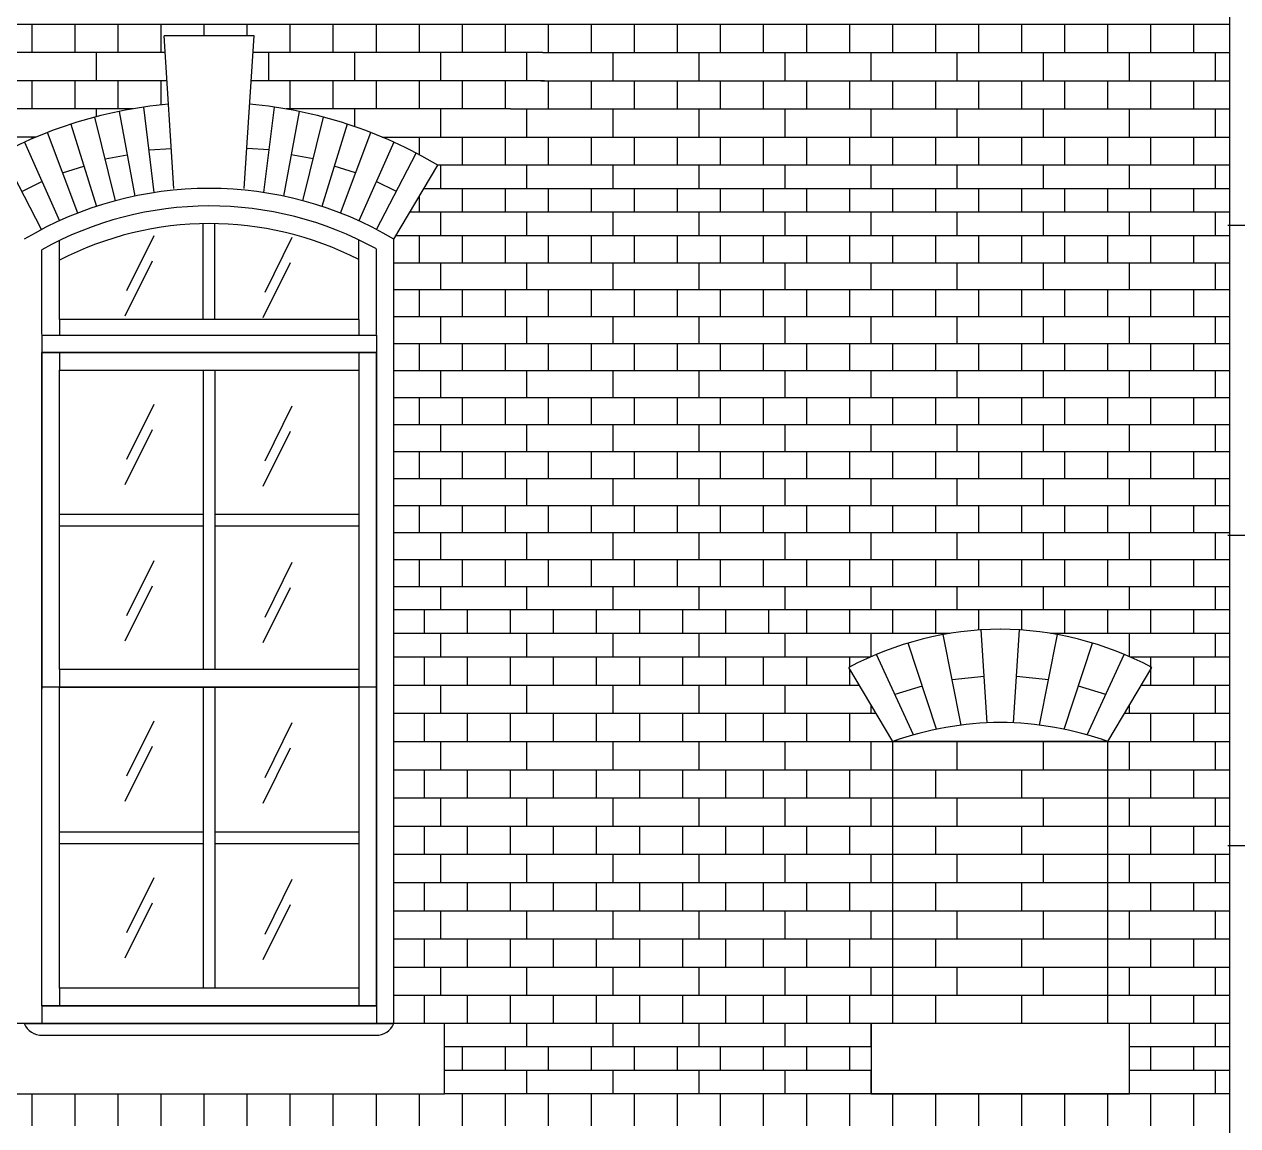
# Model space of a CAD drawing. Extents: x 177441 to 211081, y -129942 to -106182.
# Drawn here: x 188458 to 191560, y -119613 to -116797 of the extents above; entities that cross this region are included whole.
import ezdxf

# ---------------------------------------------------------------- set-up
doc = ezdxf.new("R2010")
doc.units = 0
doc.header["$LTSCALE"] = 50
doc.header["$MEASUREMENT"] = 0
for name, color, linetype in [('COL', 2, 'CONTINUOUS'), ('ele-3', 6, 'CONTINUOUS'), ('h', 5, 'CONTINUOUS'), ('HAT', 5, 'CONTINUOUS'), ('WID', 4, 'CONTINUOUS')]:
    doc.layers.add(name, color=color, linetype=linetype)

msp = doc.modelspace()

# ---------------------------------------------------------------- linework, layer by layer
at = {"layer": 'COL'}
for p, q in [((191619.5, -117311.6), (191534.5, -117311.6)), ((191619.5, -118104.6), (191534.5, -118104.6)), ((191619.5, -118897.6), (191534.5, -118897.6))]:
    msp.add_line(p, q, dxfattribs=at)
at = {"layer": 'ele-3'}
for p, q in [((191539.5, -117158), (189515.8, -117158)), ((191539.5, -117218), (189480.1, -117218)), ((191539.5, -117278), (189444.4, -117278)), ((191539.5, -117338), (189408.7, -117338)), ((189403.3, -118234.6), (191539.5, -118234.6)), ((189403.3, -118234.6), (191539.5, -118234.6)), ((191539.5, -118294.6), (189403.3, -118294.6)), ((190825.2, -118354.6), (189403.3, -118354.6)), ((191539.5, -118354.6), (191081.4, -118354.6)), ((189403.3, -118414.6), (190622, -118414.6)), ((189403.3, -118414.6), (190622, -118414.6)), ((191284.6, -118414.6), (191539.5, -118414.6)), ((191284.6, -118414.6), (191539.5, -118414.6)), ((191539.5, -119352), (189532.7, -119352)), ((190623.3, -119412), (189532.7, -119412)), ((191539.5, -119412), (191283.3, -119412)), ((190623.3, -119472), (189532.7, -119472)), ((191539.5, -119472), (191283.3, -119472)), ((191539.5, -119532), (189532.7, -119532))]:
    msp.add_line(p, q, dxfattribs=at)
for points in [[(191539.5, -115935.7), (191539.5, -120689.6), (191614.5, -120689.6), (191614.5, -115935.7)], [(191539.5, -116096.2), (191539.5, -116960.6)], [(191539.5, -116980.6), (191539.5, -117845)], [(189523.3, -117218), (189523.3, -117158)], [(189743.3, -117218), (189743.3, -117158)], [(189963.3, -117218), (189963.3, -117158)], [(190183.3, -117218), (190183.3, -117158)], [(190403.3, -117218), (190403.3, -117158)], [(190623.3, -117218), (190623.3, -117158)], [(190843.3, -117218), (190843.3, -117158)], [(191063.3, -117218), (191063.3, -117158)], [(191283.3, -117218), (191283.3, -117158)], [(191503.3, -117218), (191503.3, -117158)], [(189578.3, -117278), (189578.3, -117218)], [(189688.3, -117278), (189688.3, -117218)], [(189798.3, -117278), (189798.3, -117218)], [(189908.3, -117278), (189908.3, -117218)], [(190018.3, -117278), (190018.3, -117218)], [(190128.3, -117278), (190128.3, -117218)], [(190238.3, -117278), (190238.3, -117218)], [(190348.3, -117278), (190348.3, -117218)], [(190458.3, -117278), (190458.3, -117218)], [(190568.3, -117278), (190568.3, -117218)], [(190678.3, -117278), (190678.3, -117218)], [(190788.3, -117278), (190788.3, -117218)], [(190898.3, -117278), (190898.3, -117218)], [(191008.3, -117278), (191008.3, -117218)], [(191118.3, -117278), (191118.3, -117218)], [(191228.3, -117278), (191228.3, -117218)], [(191338.3, -117278), (191338.3, -117218)], [(191448.3, -117278), (191448.3, -117218)], [(189468.3, -117278), (189468.3, -117237.9)], [(189523.3, -117338), (189523.3, -117278)], [(189743.3, -117338), (189743.3, -117278)], [(189963.3, -117338), (189963.3, -117278)], [(190183.3, -117338), (190183.3, -117278)], [(190403.3, -117338), (190403.3, -117278)], [(190623.3, -117338), (190623.3, -117278)], [(190843.3, -117338), (190843.3, -117278)], [(191063.3, -117338), (191063.3, -117278)], [(191283.3, -117338), (191283.3, -117278)], [(191503.3, -117338), (191503.3, -117278)], [(191539.5, -117865), (191539.5, -118729.4)], [(189523.3, -118294.6), (189523.3, -118234.6)], [(189743.3, -118294.6), (189743.3, -118234.6)], [(189963.3, -118294.6), (189963.3, -118234.6)], [(190183.3, -118294.6), (190183.3, -118234.6)], [(190403.3, -118294.6), (190403.3, -118234.6)], [(190623.3, -118294.6), (190623.3, -118234.6)], [(190843.3, -118294.6), (190843.3, -118234.6)], [(191063.3, -118294.6), (191063.3, -118234.6)], [(191283.3, -118294.6), (191283.3, -118234.6)], [(191503.3, -118294.6), (191503.3, -118234.6)], [(189481.4, -118354.6), (189481.4, -118294.6)], [(189591.4, -118354.6), (189591.4, -118294.6)], [(189701.4, -118354.6), (189701.4, -118294.6)], [(189811.4, -118354.6), (189811.4, -118294.6)], [(189921.4, -118354.6), (189921.4, -118294.6)], [(190031.4, -118354.6), (190031.4, -118294.6)], [(190141.4, -118354.6), (190141.4, -118294.6)], [(190251.4, -118354.6), (190251.4, -118294.6)], [(190361.4, -118354.6), (190361.4, -118294.6)], [(190458.3, -118354.6), (190458.3, -118294.6)], [(190568.3, -118354.6), (190568.3, -118294.6)], [(190678.3, -118354.6), (190678.3, -118294.6)], [(190788.3, -118354.6), (190788.3, -118294.6)], [(190898.3, -118346.1), (190898.3, -118294.6)], [(191008.3, -118346.1), (191008.3, -118294.6)], [(191118.3, -118354.6), (191118.3, -118294.6)], [(191228.3, -118354.6), (191228.3, -118294.6)], [(191338.3, -118354.6), (191338.3, -118294.6)], [(191448.3, -118354.6), (191448.3, -118294.6)], [(189523.3, -118414.6), (189523.3, -118354.6)], [(189743.3, -118414.6), (189743.3, -118354.6)], [(189963.3, -118414.6), (189963.3, -118354.6)], [(190183.3, -118414.6), (190183.3, -118354.6)], [(190403.3, -118414.6), (190403.3, -118354.6)], [(190623.3, -118414.1), (190623.3, -118354.6)], [(191283.3, -118414.1), (191283.3, -118354.6)], [(191503.3, -118414.6), (191503.3, -118354.6)], [(191539.5, -118749.4), (191539.5, -119613.9)], [(189743.3, -119412), (189743.3, -119351.9)], [(189963.3, -119412), (189963.3, -119351.9)], [(190183.3, -119412), (190183.3, -119351.9)], [(190403.3, -119412), (190403.3, -119352)], [(190623.3, -119412), (190623.3, -119352)], [(191283.3, -119412), (191283.3, -119352)], [(191503.3, -119412), (191503.3, -119352)], [(189578.3, -119472), (189578.3, -119412)], [(189688.3, -119472), (189688.3, -119412)], [(189798.3, -119472), (189798.3, -119412)], [(189908.3, -119472), (189908.3, -119412)], [(190018.3, -119472), (190018.3, -119412)], [(190128.3, -119472), (190128.3, -119412)], [(190238.3, -119472), (190238.3, -119412)], [(190348.3, -119472), (190348.3, -119412)], [(190458.3, -119472), (190458.3, -119412)], [(190568.3, -119472), (190568.3, -119412)], [(191338.3, -119472), (191338.3, -119412)], [(191448.3, -119472), (191448.3, -119412)], [(189743.3, -119532.2), (189743.3, -119472)], [(189963.3, -119532.2), (189963.3, -119472)], [(190183.3, -119532.2), (190183.3, -119472)], [(190403.3, -119532.2), (190403.3, -119472.2)], [(190623.3, -119532), (190623.3, -119472)], [(191283.3, -119532), (191283.3, -119472)], [(191503.3, -119532), (191503.3, -119472)]]:
    msp.add_lwpolyline(points, dxfattribs=at)
at = {"layer": 'h'}
for p, q in [((186271.1, -116797.5), (191539.5, -116797.5)), ((188818.5, -116869.6), (186782.7, -116869.6)), ((189783.5, -116869.6), (189043.1, -116869.6)), ((189783.5, -116869.6), (191539.5, -116869.6)), ((188823.1, -116941.7), (186778.1, -116941.7)), ((189788.1, -116941.7), (189038.5, -116941.7)), ((189778.9, -116941.7), (191539.5, -116941.7)), ((188735.8, -117013.8), (186480.8, -117013.8)), ((188700.9, -117020.4), (188740.8, -117236.8)), ((188790.7, -117227.7), (188763.7, -117009.3)), ((189070.9, -117227.7), (189097.9, -117009.3)), ((189160.7, -117020.4), (189120.8, -117236.8)), ((189700.8, -117013.8), (189127.7, -117013.8)), ((189700.8, -117013.8), (191539.5, -117013.8)), ((188577.6, -117052.9), (188642.8, -117263.1)), ((188691.4, -117248.6), (188638.8, -117034.9)), ((189170.2, -117248.6), (189222.8, -117034.9)), ((189284, -117052.9), (189218.8, -117263.1)), ((188488.8, -117085.9), (186727.8, -117085.9)), ((188595, -117280.3), (188517.6, -117074.3)), ((189266.6, -117280.3), (189344, -117074.3)), ((189372.8, -117085.9), (191539.5, -117085.9)), ((188458.8, -117099), (188548.2, -117300)), ((188777.2, -117118.5), (188834.3, -117114.9)), ((189084.4, -117118.5), (189027.3, -117114.9)), ((189402.8, -117099), (189313.4, -117300)), ((188502.6, -117322.3), (188401.4, -117126.9)), ((188665.1, -117141.8), (188721.3, -117131.4)), ((189196.5, -117141.8), (189140.3, -117131.4)), ((189359, -117322.3), (189460.2, -117126.9)), ((188556.3, -117177.3), (188610.9, -117160.3)), ((189305.3, -117177.3), (189250.7, -117160.3)), ((188452, -117224.6), (188503.5, -117199.5)), ((189409.6, -117224.6), (189358.1, -117199.5)), ((188789.6, -117338.3), (188720, -117479)), ((189142.6, -117342.7), (189073, -117483.4)), ((188784.9, -117403.1), (188715.3, -117543.8)), ((189137.8, -117407.5), (189068.3, -117548.3)), ((189403.3, -117407), (191539.5, -117407)), ((189403.3, -117475.9), (191539.5, -117475.9)), ((189403.3, -117544.9), (191539.5, -117544.9)), ((189403.3, -117613.9), (191539.5, -117613.9)), ((189403.3, -117682.9), (191539.5, -117682.9)), ((188789.6, -117769.3), (188720, -117910)), ((189142.6, -117773.7), (189073, -117914.4)), ((189403.3, -117751.8), (191539.5, -117751.8)), ((188784.9, -117834.1), (188715.3, -117974.8)), ((189137.8, -117838.5), (189068.3, -117979.2)), ((189403.3, -117820.8), (191539.5, -117820.8)), ((189403.3, -117889.8), (191539.5, -117889.8)), ((189403.3, -117958.7), (191539.5, -117958.7)), ((189403.3, -118027.7), (191539.5, -118027.7)), ((189403.3, -118096.7), (191539.5, -118096.7)), ((188789.6, -118169.3), (188720, -118310)), ((189142.6, -118173.7), (189073, -118314.4)), ((189403.3, -118165.7), (191539.5, -118165.7)), ((188784.9, -118234.1), (188715.3, -118374.8)), ((189137.8, -118238.5), (189068.3, -118379.2)), ((190853.4, -118589.2), (190807.4, -118357.7)), ((190919.6, -118583.5), (190903.9, -118345.7)), ((190987, -118583.5), (191002.7, -118345.7)), ((191053.2, -118589.2), (191099.2, -118357.7)), ((190790.2, -118599.7), (190717.3, -118379.5)), ((191116.4, -118599.7), (191189.3, -118379.5)), ((190731.6, -118614), (190636.4, -118408.5)), ((191175, -118614), (191270.2, -118408.5)), ((189403.3, -118486.7), (190592.4, -118486.7)), ((190753.8, -118489.6), (190684, -118511.2)), ((190911.7, -118464.6), (190830.4, -118473.5)), ((191076.2, -118473.5), (190994.9, -118464.6)), ((191222.6, -118511.2), (191152.8, -118489.6)), ((191314.2, -118486.7), (191539.5, -118486.7)), ((188789.6, -118579.3), (188720, -118720)), ((189403.3, -118558.8), (190635.4, -118558.8)), ((191271.2, -118558.8), (191539.5, -118558.8)), ((189142.6, -118583.7), (189073, -118724.4)), ((188784.9, -118644.1), (188715.3, -118784.8)), ((189403.3, -118630.9), (191539.5, -118630.9)), ((189137.8, -118648.5), (189068.3, -118789.2)), ((189403.3, -118703.1), (190678.3, -118703.1)), ((191228.3, -118703.1), (191539.5, -118703.1)), ((189403.3, -118775.2), (190678.3, -118775.2)), ((191228.3, -118775.2), (191539.5, -118775.2)), ((189403.3, -118847.3), (190678.3, -118847.3)), ((191228.3, -118847.3), (191539.5, -118847.3)), ((189403.3, -118919.4), (190678.3, -118919.4)), ((191228.3, -118919.4), (191539.5, -118919.4)), ((188789.6, -118979.3), (188720, -119120)), ((189142.6, -118983.7), (189073, -119124.4)), ((189403.3, -118991.5), (190678.3, -118991.5)), ((191228.3, -118991.5), (191539.5, -118991.5)), ((188784.9, -119044.1), (188715.3, -119184.8)), ((189137.8, -119048.5), (189068.3, -119189.2)), ((189403.3, -119063.6), (190678.3, -119063.6)), ((191228.3, -119063.6), (191539.5, -119063.6)), ((189403.3, -119135.7), (190678.3, -119135.7)), ((191228.3, -119135.7), (191539.5, -119135.7)), ((189403.3, -119207.8), (190678.3, -119207.8)), ((191228.3, -119207.8), (191539.5, -119207.8)), ((189403.3, -119279.9), (190678.3, -119279.9)), ((191228.3, -119279.9), (191539.5, -119279.9))]:
    msp.add_line(p, q, dxfattribs=at)
for points in [[(188478.3, -116869.6), (188478.3, -116797.5)], [(188588.3, -116869.6), (188588.3, -116797.5)], [(188698.3, -116869.6), (188698.3, -116797.5)], [(188808.3, -116869.6), (188808.3, -116797.5)], [(188918.3, -116827), (188918.3, -116797.5)], [(189028.3, -116827), (189028.3, -116797.5)], [(189138.3, -116869.6), (189138.3, -116797.5)], [(189248.3, -116869.6), (189248.3, -116797.5)], [(189358.3, -116869.6), (189358.3, -116797.5)], [(189468.3, -116869.6), (189468.3, -116797.5)], [(189578.3, -116869.6), (189578.3, -116797.5)], [(189688.3, -116869.6), (189688.3, -116797.5)], [(189798.3, -116869.6), (189798.3, -116797.5)], [(189908.3, -116869.6), (189908.3, -116797.5)], [(190018.3, -116869.6), (190018.3, -116797.5)], [(190128.3, -116869.6), (190128.3, -116797.5)], [(190238.3, -116869.6), (190238.3, -116797.5)], [(190348.3, -116869.6), (190348.3, -116797.5)], [(190458.3, -116869.6), (190458.3, -116797.5)], [(190568.3, -116869.6), (190568.3, -116797.5)], [(190678.3, -116869.6), (190678.3, -116797.5)], [(190788.3, -116869.6), (190788.3, -116797.5)], [(190898.3, -116869.6), (190898.3, -116797.5)], [(191008.3, -116869.6), (191008.3, -116797.5)], [(191118.3, -116869.6), (191118.3, -116797.5)], [(191228.3, -116869.6), (191228.3, -116797.5)], [(191338.3, -116869.6), (191338.3, -116797.5)], [(191448.3, -116869.6), (191448.3, -116797.5)], [(188643.3, -116941.7), (188643.3, -116869.6)], [(189083.3, -116941.7), (189083.3, -116869.6)], [(189303.3, -116941.7), (189303.3, -116869.6)], [(189523.3, -116941.7), (189523.3, -116869.6)], [(189743.3, -116941.7), (189743.3, -116869.6)], [(189963.3, -116941.7), (189963.3, -116869.6)], [(190183.3, -116941.7), (190183.3, -116869.6)], [(190403.3, -116941.7), (190403.3, -116869.6)], [(190623.3, -116941.7), (190623.3, -116869.6)], [(190843.3, -116941.7), (190843.3, -116869.6)], [(191063.3, -116941.7), (191063.3, -116869.6)], [(191283.3, -116941.7), (191283.3, -116869.6)], [(191503.3, -116941.7), (191503.3, -116869.6)], [(188478.3, -117013.8), (188478.3, -116941.7)], [(188588.3, -117013.8), (188588.3, -116941.7)], [(188698.3, -117013.8), (188698.3, -116941.7)], [(188808.3, -117003.6), (188808.3, -116941.7)], [(189138.3, -117013.8), (189138.3, -116941.7)], [(189248.3, -117013.8), (189248.3, -116941.7)], [(189358.3, -117013.8), (189358.3, -116941.7)], [(189468.3, -117013.8), (189468.3, -116941.7)], [(189578.3, -117013.8), (189578.3, -116941.7)], [(189688.3, -117013.8), (189688.3, -116941.7)], [(189798.3, -117013.8), (189798.3, -116941.7)], [(189908.3, -117013.8), (189908.3, -116941.7)], [(190018.3, -117013.8), (190018.3, -116941.7)], [(190128.3, -117013.8), (190128.3, -116941.7)], [(190238.3, -117013.8), (190238.3, -116941.7)], [(190348.3, -117013.8), (190348.3, -116941.7)], [(190458.3, -117013.8), (190458.3, -116941.7)], [(190568.3, -117013.8), (190568.3, -116941.7)], [(190678.3, -117013.8), (190678.3, -116941.7)], [(190788.3, -117013.8), (190788.3, -116941.7)], [(190898.3, -117013.8), (190898.3, -116941.7)], [(191008.3, -117013.8), (191008.3, -116941.7)], [(191118.3, -117013.8), (191118.3, -116941.7)], [(191228.3, -117013.8), (191228.3, -116941.7)], [(191338.3, -117013.8), (191338.3, -116941.7)], [(191448.3, -117013.8), (191448.3, -116941.7)], [(188643.3, -117033.8), (188643.3, -117013.8)], [(189303.3, -117059.4), (189303.3, -117013.8)], [(189523.3, -117085.9), (189523.3, -117013.8)], [(189743.3, -117085.9), (189743.3, -117013.8)], [(189963.3, -117085.9), (189963.3, -117013.8)], [(190183.3, -117085.9), (190183.3, -117013.8)], [(190403.3, -117085.9), (190403.3, -117013.8)], [(190623.3, -117085.9), (190623.3, -117013.8)], [(190843.3, -117085.9), (190843.3, -117013.8)], [(191063.3, -117085.9), (191063.3, -117013.8)], [(191283.3, -117085.9), (191283.3, -117013.8)], [(191503.3, -117085.9), (191503.3, -117013.8)], [(188478.3, -117090.4), (188478.3, -117085.9)], [(189468.3, -117131.2), (189468.3, -117085.9)], [(189578.3, -117158), (189578.3, -117085.9)], [(189688.3, -117158), (189688.3, -117085.9)], [(189798.3, -117158), (189798.3, -117085.9)], [(189908.3, -117158), (189908.3, -117085.9)], [(190018.3, -117158), (190018.3, -117085.9)], [(190128.3, -117158), (190128.3, -117085.9)], [(190238.3, -117158), (190238.3, -117085.9)], [(190348.3, -117158), (190348.3, -117085.9)], [(190458.3, -117158), (190458.3, -117085.9)], [(190568.3, -117158), (190568.3, -117085.9)], [(190678.3, -117158), (190678.3, -117085.9)], [(190788.3, -117158), (190788.3, -117085.9)], [(190898.3, -117158), (190898.3, -117085.9)], [(191008.3, -117158), (191008.3, -117085.9)], [(191118.3, -117158), (191118.3, -117085.9)], [(191228.3, -117158), (191228.3, -117085.9)], [(191338.3, -117158), (191338.3, -117085.9)], [(191448.3, -117158), (191448.3, -117085.9)], [(189468.3, -117407), (189468.3, -117338)], [(189578.3, -117407), (189578.3, -117338)], [(189688.3, -117407), (189688.3, -117338)], [(189798.3, -117407), (189798.3, -117338)], [(189908.3, -117407), (189908.3, -117338)], [(190018.3, -117407), (190018.3, -117338)], [(190128.3, -117407), (190128.3, -117338)], [(190238.3, -117407), (190238.3, -117338)], [(190348.3, -117407), (190348.3, -117338)], [(190458.3, -117407), (190458.3, -117338)], [(190568.3, -117407), (190568.3, -117338)], [(190678.3, -117407), (190678.3, -117338)], [(190788.3, -117407), (190788.3, -117338)], [(190898.3, -117407), (190898.3, -117338)], [(191008.3, -117407), (191008.3, -117338)], [(191118.3, -117407), (191118.3, -117338)], [(191228.3, -117407), (191228.3, -117338)], [(191338.3, -117407), (191338.3, -117338)], [(191448.3, -117407), (191448.3, -117338)], [(189523.3, -117475.9), (189523.3, -117407)], [(189743.3, -117475.9), (189743.3, -117407)], [(189963.3, -117475.9), (189963.3, -117407)], [(190183.3, -117475.9), (190183.3, -117407)], [(190403.3, -117475.9), (190403.3, -117407)], [(190623.3, -117475.9), (190623.3, -117407)], [(190843.3, -117475.9), (190843.3, -117407)], [(191063.3, -117475.9), (191063.3, -117407)], [(191283.3, -117475.9), (191283.3, -117407)], [(191503.3, -117475.9), (191503.3, -117407)], [(189468.3, -117544.9), (189468.3, -117475.9)], [(189578.3, -117544.9), (189578.3, -117475.9)], [(189688.3, -117544.9), (189688.3, -117475.9)], [(189798.3, -117544.9), (189798.3, -117475.9)], [(189908.3, -117544.9), (189908.3, -117475.9)], [(190018.3, -117544.9), (190018.3, -117475.9)], [(190128.3, -117544.9), (190128.3, -117475.9)], [(190238.3, -117544.9), (190238.3, -117475.9)], [(190348.3, -117544.9), (190348.3, -117475.9)], [(190458.3, -117544.9), (190458.3, -117475.9)], [(190568.3, -117544.9), (190568.3, -117475.9)], [(190678.3, -117544.9), (190678.3, -117475.9)], [(190788.3, -117544.9), (190788.3, -117475.9)], [(190898.3, -117544.9), (190898.3, -117475.9)], [(191008.3, -117544.9), (191008.3, -117475.9)], [(191118.3, -117544.9), (191118.3, -117475.9)], [(191228.3, -117544.9), (191228.3, -117475.9)], [(191338.3, -117544.9), (191338.3, -117475.9)], [(191448.3, -117544.9), (191448.3, -117475.9)], [(189523.3, -117613.9), (189523.3, -117544.9)], [(189743.3, -117613.9), (189743.3, -117544.9)], [(189963.3, -117613.9), (189963.3, -117544.9)], [(190183.3, -117613.9), (190183.3, -117544.9)], [(190403.3, -117613.9), (190403.3, -117544.9)], [(190623.3, -117613.9), (190623.3, -117544.9)], [(190843.3, -117613.9), (190843.3, -117544.9)], [(191063.3, -117613.9), (191063.3, -117544.9)], [(191283.3, -117613.9), (191283.3, -117544.9)], [(191503.3, -117613.9), (191503.3, -117544.9)], [(189468.3, -117682.8), (189468.3, -117613.9)], [(189578.3, -117682.8), (189578.3, -117613.9)], [(189688.3, -117682.8), (189688.3, -117613.9)], [(189798.3, -117682.8), (189798.3, -117613.9)], [(189908.3, -117682.8), (189908.3, -117613.9)], [(190018.3, -117682.8), (190018.3, -117613.9)], [(190128.3, -117682.8), (190128.3, -117613.9)], [(190238.3, -117682.8), (190238.3, -117613.9)], [(190348.3, -117682.8), (190348.3, -117613.9)], [(190458.3, -117682.9), (190458.3, -117613.9)], [(190568.3, -117682.9), (190568.3, -117613.9)], [(190678.3, -117682.9), (190678.3, -117613.9)], [(190788.3, -117682.9), (190788.3, -117613.9)], [(190898.3, -117682.9), (190898.3, -117613.9)], [(191008.3, -117682.9), (191008.3, -117613.9)], [(191118.3, -117682.9), (191118.3, -117613.9)], [(191228.3, -117682.9), (191228.3, -117613.9)], [(191338.3, -117682.9), (191338.3, -117613.9)], [(191448.3, -117682.9), (191448.3, -117613.9)], [(189523.3, -117751.8), (189523.3, -117682.8)], [(189743.3, -117751.8), (189743.3, -117682.8)], [(189963.3, -117751.8), (189963.3, -117682.8)], [(190183.3, -117751.8), (190183.3, -117682.8)], [(190403.3, -117751.8), (190403.3, -117682.9)], [(190623.3, -117751.8), (190623.3, -117682.9)], [(190843.3, -117751.8), (190843.3, -117682.9)], [(191063.3, -117751.8), (191063.3, -117682.9)], [(191283.3, -117751.8), (191283.3, -117682.9)], [(191503.3, -117751.8), (191503.3, -117682.9)], [(189468.3, -117820.8), (189468.3, -117751.8)], [(189578.3, -117820.8), (189578.3, -117751.8)], [(189688.3, -117820.8), (189688.3, -117751.8)], [(189798.3, -117820.8), (189798.3, -117751.8)], [(189908.3, -117820.8), (189908.3, -117751.8)], [(190018.3, -117820.8), (190018.3, -117751.8)], [(190128.3, -117820.8), (190128.3, -117751.8)], [(190238.3, -117820.8), (190238.3, -117751.8)], [(190348.3, -117820.8), (190348.3, -117751.8)], [(190458.3, -117820.8), (190458.3, -117751.8)], [(190568.3, -117820.8), (190568.3, -117751.8)], [(190678.3, -117820.8), (190678.3, -117751.8)], [(190788.3, -117820.8), (190788.3, -117751.8)], [(190898.3, -117820.8), (190898.3, -117751.8)], [(191008.3, -117820.8), (191008.3, -117751.8)], [(191118.3, -117820.8), (191118.3, -117751.8)], [(191228.3, -117820.8), (191228.3, -117751.8)], [(191338.3, -117820.8), (191338.3, -117751.8)], [(191448.3, -117820.8), (191448.3, -117751.8)], [(189523.3, -117889.8), (189523.3, -117820.8)], [(189743.3, -117889.8), (189743.3, -117820.8)], [(189963.3, -117889.8), (189963.3, -117820.8)], [(190183.3, -117889.8), (190183.3, -117820.8)], [(190403.3, -117889.8), (190403.3, -117820.8)], [(190623.3, -117889.8), (190623.3, -117820.8)], [(190843.3, -117889.8), (190843.3, -117820.8)], [(191063.3, -117889.8), (191063.3, -117820.8)], [(191283.3, -117889.8), (191283.3, -117820.8)], [(191503.3, -117889.8), (191503.3, -117820.8)], [(189468.3, -117958.7), (189468.3, -117889.8)], [(189578.3, -117958.7), (189578.3, -117889.8)], [(189688.3, -117958.7), (189688.3, -117889.8)], [(189798.3, -117958.7), (189798.3, -117889.8)], [(189908.3, -117958.7), (189908.3, -117889.8)], [(190018.3, -117958.7), (190018.3, -117889.8)], [(190128.3, -117958.7), (190128.3, -117889.8)], [(190238.3, -117958.7), (190238.3, -117889.8)], [(190348.3, -117958.7), (190348.3, -117889.8)], [(190458.3, -117958.7), (190458.3, -117889.8)], [(190568.3, -117958.7), (190568.3, -117889.8)], [(190678.3, -117958.7), (190678.3, -117889.8)], [(190788.3, -117958.7), (190788.3, -117889.8)], [(190898.3, -117958.7), (190898.3, -117889.8)], [(191008.3, -117958.7), (191008.3, -117889.8)], [(191118.3, -117958.7), (191118.3, -117889.8)], [(191228.3, -117958.7), (191228.3, -117889.8)], [(191338.3, -117958.7), (191338.3, -117889.8)], [(191448.3, -117958.7), (191448.3, -117889.8)], [(189523.3, -118027.7), (189523.3, -117958.7)], [(189743.3, -118027.7), (189743.3, -117958.7)], [(189963.3, -118027.7), (189963.3, -117958.7)], [(190183.3, -118027.7), (190183.3, -117958.7)], [(190403.3, -118027.7), (190403.3, -117958.7)], [(190623.3, -118027.7), (190623.3, -117958.7)], [(190843.3, -118027.7), (190843.3, -117958.7)], [(191063.3, -118027.7), (191063.3, -117958.7)], [(191283.3, -118027.7), (191283.3, -117958.7)], [(191503.3, -118027.7), (191503.3, -117958.7)], [(189468.3, -118096.7), (189468.3, -118027.7)], [(189578.3, -118096.7), (189578.3, -118027.7)], [(189688.3, -118096.7), (189688.3, -118027.7)], [(189798.3, -118096.7), (189798.3, -118027.7)], [(189908.3, -118096.7), (189908.3, -118027.7)], [(190018.3, -118096.7), (190018.3, -118027.7)], [(190128.3, -118096.7), (190128.3, -118027.7)], [(190238.3, -118096.7), (190238.3, -118027.7)], [(190348.3, -118096.7), (190348.3, -118027.7)], [(190458.3, -118096.7), (190458.3, -118027.7)], [(190568.3, -118096.7), (190568.3, -118027.7)], [(190678.3, -118096.7), (190678.3, -118027.7)], [(190788.3, -118096.7), (190788.3, -118027.7)], [(190898.3, -118096.7), (190898.3, -118027.7)], [(191008.3, -118096.7), (191008.3, -118027.7)], [(191118.3, -118096.7), (191118.3, -118027.7)], [(191228.3, -118096.7), (191228.3, -118027.7)], [(191338.3, -118096.7), (191338.3, -118027.7)], [(191448.3, -118096.7), (191448.3, -118027.7)], [(189523.3, -118165.6), (189523.3, -118096.7)], [(189743.3, -118165.6), (189743.3, -118096.7)], [(189963.3, -118165.6), (189963.3, -118096.7)], [(190183.3, -118165.6), (190183.3, -118096.7)], [(190403.3, -118165.6), (190403.3, -118096.7)], [(190623.3, -118165.6), (190623.3, -118096.7)], [(190843.3, -118165.6), (190843.3, -118096.7)], [(191063.3, -118165.6), (191063.3, -118096.7)], [(191283.3, -118165.6), (191283.3, -118096.7)], [(191503.3, -118165.6), (191503.3, -118096.7)], [(189468.3, -118234.6), (189468.3, -118165.6)], [(189578.3, -118234.6), (189578.3, -118165.6)], [(189688.3, -118234.6), (189688.3, -118165.6)], [(189798.3, -118234.6), (189798.3, -118165.6)], [(189908.3, -118234.6), (189908.3, -118165.6)], [(190018.3, -118234.6), (190018.3, -118165.6)], [(190128.3, -118234.6), (190128.3, -118165.6)], [(190238.3, -118234.6), (190238.3, -118165.6)], [(190348.3, -118234.6), (190348.3, -118165.6)], [(190458.3, -118234.6), (190458.3, -118165.7)], [(190568.3, -118234.6), (190568.3, -118165.7)], [(190678.3, -118234.6), (190678.3, -118165.7)], [(190788.3, -118234.6), (190788.3, -118165.7)], [(190898.3, -118234.6), (190898.3, -118165.7)], [(191008.3, -118234.6), (191008.3, -118165.7)], [(191118.3, -118234.6), (191118.3, -118165.7)], [(191228.3, -118234.6), (191228.3, -118165.7)], [(191338.3, -118234.6), (191338.3, -118165.7)], [(191448.3, -118234.6), (191448.3, -118165.7)], [(189481.4, -118486.7), (189481.4, -118414.6)], [(189591.4, -118486.7), (189591.4, -118414.6)], [(189701.4, -118486.7), (189701.4, -118414.6)], [(189811.4, -118486.7), (189811.4, -118414.6)], [(189921.4, -118486.7), (189921.4, -118414.6)], [(190031.4, -118486.7), (190031.4, -118414.6)], [(190141.4, -118486.7), (190141.4, -118414.6)], [(190251.4, -118486.7), (190251.4, -118414.6)], [(190348.3, -118486.7), (190348.3, -118414.6)], [(190458.3, -118486.7), (190458.3, -118414.6)], [(190568.3, -118440.6), (190568.3, -118414.6)], [(191338.3, -118486.7), (191338.3, -118414.6)], [(191448.3, -118486.7), (191448.3, -118414.6)], [(190568.3, -118486.7), (190568.3, -118446.2)], [(189523.3, -118558.8), (189523.3, -118486.7)], [(189743.3, -118558.8), (189743.3, -118486.7)], [(189963.3, -118558.8), (189963.3, -118486.7)], [(190183.3, -118558.8), (190183.3, -118486.7)], [(190403.3, -118558.8), (190403.3, -118486.7)], [(191503.3, -118558.8), (191503.3, -118486.7)], [(190623.3, -118558.8), (190623.3, -118538.6)], [(191283.3, -118558.8), (191283.3, -118538.6)], [(189481.4, -118630.9), (189481.4, -118558.8)], [(189591.4, -118630.9), (189591.4, -118558.8)], [(189701.4, -118630.9), (189701.4, -118558.8)], [(189811.4, -118630.9), (189811.4, -118558.8)], [(189921.4, -118630.9), (189921.4, -118558.8)], [(190031.4, -118630.9), (190031.4, -118558.8)], [(190141.4, -118630.9), (190141.4, -118558.8)], [(190251.4, -118630.9), (190251.4, -118558.8)], [(190348.3, -118630.9), (190348.3, -118558.8)], [(190458.3, -118630.9), (190458.3, -118558.8)], [(190568.3, -118630.9), (190568.3, -118558.8)], [(191338.3, -118630.9), (191338.3, -118558.8)], [(191448.3, -118630.9), (191448.3, -118558.8)], [(189523.3, -118703), (189523.3, -118630.9)], [(189743.3, -118703), (189743.3, -118630.9)], [(189963.3, -118703), (189963.3, -118630.9)], [(190183.3, -118703), (190183.3, -118630.9)], [(190403.3, -118703.1), (190403.3, -118630.9)], [(190623.3, -118703.1), (190623.3, -118630.9)], [(191283.3, -118703.1), (191283.3, -118630.9)], [(191503.3, -118703.1), (191503.3, -118630.9)], [(189481.4, -118775.1), (189481.4, -118703)], [(189591.4, -118775.1), (189591.4, -118703)], [(189701.4, -118775.1), (189701.4, -118703)], [(189811.4, -118775.1), (189811.4, -118703)], [(189921.4, -118775.1), (189921.4, -118703)], [(190031.4, -118775.1), (190031.4, -118703)], [(190141.4, -118775.1), (190141.4, -118703)], [(190251.4, -118775.1), (190251.4, -118703)], [(190348.3, -118775.1), (190348.3, -118703)], [(190458.3, -118775.2), (190458.3, -118703.1)], [(190568.3, -118775.2), (190568.3, -118703.1)], [(190678.3, -118775.2), (190678.3, -118703.1)], [(191228.3, -118775.2), (191228.3, -118703.1)], [(191338.3, -118775.2), (191338.3, -118703.1)], [(191448.3, -118775.2), (191448.3, -118703.1)], [(189523.3, -118847.2), (189523.3, -118775.1)], [(189743.3, -118847.2), (189743.3, -118775.1)], [(189963.3, -118847.2), (189963.3, -118775.1)], [(190183.3, -118847.2), (190183.3, -118775.1)], [(190403.3, -118847.3), (190403.3, -118775.2)], [(190623.3, -118847.3), (190623.3, -118775.2)], [(191283.3, -118847.3), (191283.3, -118775.2)], [(191503.3, -118847.3), (191503.3, -118775.2)], [(189481.4, -118919.3), (189481.4, -118847.2)], [(189591.4, -118919.3), (189591.4, -118847.2)], [(189701.4, -118919.3), (189701.4, -118847.2)], [(189811.4, -118919.3), (189811.4, -118847.2)], [(189921.4, -118919.3), (189921.4, -118847.2)], [(190031.4, -118919.3), (190031.4, -118847.2)], [(190141.4, -118919.3), (190141.4, -118847.2)], [(190251.4, -118919.3), (190251.4, -118847.2)], [(190348.3, -118919.3), (190348.3, -118847.2)], [(190458.3, -118919.4), (190458.3, -118847.3)], [(190568.3, -118919.4), (190568.3, -118847.3)], [(190678.3, -118919.4), (190678.3, -118847.3)], [(191228.3, -118919.4), (191228.3, -118847.3)], [(191338.3, -118919.4), (191338.3, -118847.3)], [(191448.3, -118919.4), (191448.3, -118847.3)], [(189523.3, -118991.4), (189523.3, -118919.3)], [(189743.3, -118991.4), (189743.3, -118919.3)], [(189963.3, -118991.4), (189963.3, -118919.3)], [(190183.3, -118991.4), (190183.3, -118919.3)], [(190403.3, -118991.5), (190403.3, -118919.4)], [(190623.3, -118991.5), (190623.3, -118919.4)], [(191283.3, -118991.5), (191283.3, -118919.4)], [(191503.3, -118991.5), (191503.3, -118919.4)], [(189481.4, -119063.5), (189481.4, -118991.4)], [(189591.4, -119063.5), (189591.4, -118991.4)], [(189701.4, -119063.5), (189701.4, -118991.4)], [(189811.4, -119063.5), (189811.4, -118991.4)], [(189921.4, -119063.5), (189921.4, -118991.4)], [(190031.4, -119063.5), (190031.4, -118991.4)], [(190141.4, -119063.5), (190141.4, -118991.4)], [(190251.4, -119063.5), (190251.4, -118991.4)], [(190348.3, -119063.5), (190348.3, -118991.4)], [(190458.3, -119063.6), (190458.3, -118991.5)], [(190568.3, -119063.6), (190568.3, -118991.5)], [(190678.3, -119063.6), (190678.3, -118991.5)], [(191228.3, -119063.6), (191228.3, -118991.5)], [(191338.3, -119063.6), (191338.3, -118991.5)], [(191448.3, -119063.6), (191448.3, -118991.5)], [(189523.3, -119135.6), (189523.3, -119063.5)], [(189743.3, -119135.6), (189743.3, -119063.5)], [(189963.3, -119135.6), (189963.3, -119063.5)], [(190183.3, -119135.6), (190183.3, -119063.5)], [(190403.3, -119135.7), (190403.3, -119063.6)], [(190623.3, -119135.7), (190623.3, -119063.6)], [(191283.3, -119135.7), (191283.3, -119063.6)], [(191503.3, -119135.7), (191503.3, -119063.6)], [(189481.4, -119207.7), (189481.4, -119135.6)], [(189591.4, -119207.7), (189591.4, -119135.6)], [(189701.4, -119207.7), (189701.4, -119135.6)], [(189811.4, -119207.7), (189811.4, -119135.6)], [(189921.4, -119207.7), (189921.4, -119135.6)], [(190031.4, -119207.7), (190031.4, -119135.6)], [(190141.4, -119207.7), (190141.4, -119135.6)], [(190251.4, -119207.7), (190251.4, -119135.6)], [(190348.3, -119207.7), (190348.3, -119135.6)], [(190458.3, -119207.8), (190458.3, -119135.7)], [(190568.3, -119207.8), (190568.3, -119135.7)], [(190678.3, -119207.8), (190678.3, -119135.7)], [(191228.3, -119207.8), (191228.3, -119135.7)], [(191338.3, -119207.8), (191338.3, -119135.7)], [(191448.3, -119207.8), (191448.3, -119135.7)], [(189523.3, -119279.8), (189523.3, -119207.7)], [(189743.3, -119279.8), (189743.3, -119207.7)], [(189963.3, -119279.8), (189963.3, -119207.7)], [(190183.3, -119279.8), (190183.3, -119207.7)], [(190403.3, -119279.9), (190403.3, -119207.8)], [(190623.3, -119279.9), (190623.3, -119207.8)], [(191283.3, -119279.9), (191283.3, -119207.8)], [(191503.3, -119279.9), (191503.3, -119207.8)], [(189481.4, -119351.9), (189481.4, -119279.8)], [(189591.4, -119351.9), (189591.4, -119279.8)], [(189701.4, -119351.9), (189701.4, -119279.8)], [(189811.4, -119351.9), (189811.4, -119279.8)], [(189921.4, -119351.9), (189921.4, -119279.8)], [(190031.4, -119351.9), (190031.4, -119279.8)], [(190141.4, -119351.9), (190141.4, -119279.8)], [(190251.4, -119351.9), (190251.4, -119279.8)], [(190348.3, -119351.9), (190348.3, -119279.8)], [(190458.3, -119352), (190458.3, -119279.9)], [(190568.3, -119352), (190568.3, -119279.9)], [(190678.3, -119352), (190678.3, -119279.9)], [(191228.3, -119352), (191228.3, -119279.9)], [(191338.3, -119352), (191338.3, -119279.9)], [(191448.3, -119352), (191448.3, -119279.9)], [(188478.3, -119613.4), (188478.3, -119532)], [(188588.3, -119613.4), (188588.3, -119532)], [(188698.3, -119613.4), (188698.3, -119532)], [(188808.3, -119613.4), (188808.3, -119532)], [(188918.3, -119613.4), (188918.3, -119532)], [(189028.3, -119613.4), (189028.3, -119532)], [(189138.3, -119613.4), (189138.3, -119532)], [(189248.3, -119613.4), (189248.3, -119532)], [(189358.3, -119613.4), (189358.3, -119532)], [(189468.3, -119613.4), (189468.3, -119532)], [(189578.3, -119613.4), (189578.3, -119532)], [(189688.3, -119613.4), (189688.3, -119532)], [(189798.3, -119613.4), (189798.3, -119532)], [(189908.3, -119613.4), (189908.3, -119532)], [(190018.3, -119613.4), (190018.3, -119532)], [(190128.3, -119613.4), (190128.3, -119532)], [(190238.3, -119613.4), (190238.3, -119532)], [(190348.3, -119613.4), (190348.3, -119532)], [(190458.3, -119613.4), (190458.3, -119532)], [(190568.3, -119613.4), (190568.3, -119532)], [(190678.3, -119613.4), (190678.3, -119532)], [(190788.3, -119613.4), (190788.3, -119532)], [(190898.3, -119613.4), (190898.3, -119532)], [(191008.3, -119613.4), (191008.3, -119532)], [(191118.3, -119613.4), (191118.3, -119532)], [(191228.3, -119613.4), (191228.3, -119532)], [(191338.3, -119613.4), (191338.3, -119532)], [(191448.3, -119613.4), (191448.3, -119532)]]:
    msp.add_lwpolyline(points, dxfattribs=at)
at = {"layer": 'HAT'}
for p, q in [((188548.3, -117401), (188548.3, -117350.6)), ((189313.3, -117399), (189313.3, -117348.7)), ((188548.3, -117552), (188548.3, -117592)), ((189313.3, -117552), (189313.3, -117592)), ((188503.3, -117592), (188503.3, -117637)), ((189358.3, -117592), (189358.3, -117637)), ((188548.3, -117637), (188548.3, -117682)), ((189313.3, -117637), (189313.3, -117682)), ((188548.3, -118447), (188548.3, -118492)), ((189313.3, -118447), (189313.3, -118492)), ((188548.3, -119262), (188548.3, -119307)), ((189313.3, -119262), (189313.3, -119307)), ((188503.3, -119307), (188503.3, -119352)), ((189358.3, -119307), (189358.3, -119352))]:
    msp.add_line(p, q, dxfattribs=at)
at = {"layer": 'WID'}
for p, q in [((189045.8, -116827), (188815.8, -116827)), ((188840.8, -117217), (188815.8, -116827)), ((189020.8, -117217), (189045.8, -116827)), ((189403.3, -117347), (189515.8, -117158)), ((188915.8, -117552), (188915.8, -117307.1)), ((188945.8, -117552), (188945.8, -117307.1)), ((189358.3, -117590.5), (189358.3, -117372)), ((189403.3, -119352), (189403.3, -117347)), ((188503.3, -117590.5), (188503.3, -117374.1)), ((188548.3, -117552), (188548.3, -117401)), ((189313.3, -117552), (189313.3, -117399)), ((189313.3, -117552), (188548.3, -117552)), ((188503.3, -117592), (189358.3, -117592)), ((188915.8, -117682), (188915.8, -118447)), ((188945.8, -117682), (188945.8, -118447)), ((188503.3, -119307), (188503.3, -117761.2)), ((189358.3, -119307), (189358.3, -117761.2)), ((188548.3, -118049.5), (188915.8, -118049.5)), ((188945.8, -118049.5), (189313.3, -118049.5)), ((188548.3, -118079.5), (188915.8, -118079.5)), ((188945.8, -118079.5), (189313.3, -118079.5)), ((190678.3, -118630.9), (190565.8, -118441.9)), ((191228.3, -118630.9), (191340.8, -118441.9)), ((188915.8, -118492), (188915.8, -119262)), ((188945.8, -118492), (188945.8, -119262)), ((190678.3, -119352), (190678.3, -118630.9)), ((191228.3, -118630.9), (190678.3, -118630.9)), ((191228.3, -119352), (191228.3, -118630.9)), ((190678.3, -118703.1), (191228.3, -118703.1)), ((190678.3, -118775.2), (191228.3, -118775.2)), ((188548.3, -118862), (188915.8, -118862)), ((188945.8, -118862), (189313.3, -118862)), ((190678.3, -118847.3), (191228.3, -118847.3)), ((188548.3, -118892), (188915.8, -118892)), ((188945.8, -118892), (189313.3, -118892)), ((190678.3, -118919.4), (191228.3, -118919.4)), ((190678.3, -118991.5), (191228.3, -118991.5)), ((190678.3, -119063.6), (191228.3, -119063.6)), ((190678.3, -119135.7), (191228.3, -119135.7)), ((190678.3, -119207.8), (191228.3, -119207.8)), ((190678.3, -119279.9), (191228.3, -119279.9)), ((188503.3, -119307), (189358.3, -119307)), ((188458.3, -119352), (189403.3, -119352)), ((188504.5, -119382), (189359.1, -119382))]:
    msp.add_line(p, q, dxfattribs=at)
for points in [[(189358.3, -118497), (189358.3, -117637), (188503.3, -117637), (188503.3, -118497)], [(189358.3, -118447), (189358.3, -119307), (188503.3, -119307), (188503.3, -118447)], [(190843.3, -118703.1), (190843.3, -118630.9)], [(191063.3, -118703.1), (191063.3, -118630.9)], [(190788.3, -118775.2), (190788.3, -118703.1)], [(191008.3, -118775.2), (191008.3, -118703.1)], [(190843.3, -118847.3), (190843.3, -118775.2)], [(191063.3, -118847.3), (191063.3, -118775.2)], [(190788.3, -118919.4), (190788.3, -118847.3)], [(191008.3, -118919.4), (191008.3, -118847.3)], [(190843.3, -118991.5), (190843.3, -118919.4)], [(191063.3, -118991.5), (191063.3, -118919.4)], [(190788.3, -119063.6), (190788.3, -118991.5)], [(191008.3, -119063.6), (191008.3, -118991.5)], [(190843.3, -119135.7), (190843.3, -119063.6)], [(191063.3, -119135.7), (191063.3, -119063.6)], [(190788.3, -119207.8), (190788.3, -119135.7)], [(191008.3, -119207.8), (191008.3, -119135.7)], [(190843.3, -119279.9), (190843.3, -119207.8)], [(191063.3, -119279.9), (191063.3, -119207.8)], [(190788.3, -119352), (190788.3, -119279.9)], [(191008.3, -119352), (191008.3, -119279.9)]]:
    msp.add_lwpolyline(points, dxfattribs=at)
for points in [[(189358.3, -118492), (188503.3, -118492), (188503.3, -117637), (189358.3, -117637)], [(189313.3, -118447), (188548.3, -118447), (188548.3, -117682), (189313.3, -117682)], [(189313.3, -119262), (188548.3, -119262), (188548.3, -118492), (189313.3, -118492)], [(189532.7, -119352), (188332.7, -119352), (188332.7, -119532), (189532.7, -119532)], [(191283.3, -119352), (190623.3, -119352), (190623.3, -119532), (191283.3, -119532)]]:
    msp.add_lwpolyline(points, close=True, dxfattribs=at)
for centre, radius, start, end in [((188930.8, -118140.7), 1143.7, 95.2073, 120.7666), ((188930.8, -118140.7), 1143.7, 59.2334, 84.7927), ((188930.8, -118140.7), 923.7, 59.2334, 120.7666), ((188932.7, -118140.7), 878.7, 61.0323, 119.2575), ((188932.7, -118140.7), 833.7, 62.8397, 117.4606), ((190958.7, -119180.7), 836.8, 90.3724, 118.0092), ((190947.9, -119180.7), 836.8, 61.9908, 89.6276), ((190958.7, -119419.4), 836.8, 90.3724, 109.5803), ((190947.9, -119419.4), 836.8, 70.4197, 89.6276), ((188503.5, -119333), 49.1, 202.8572, 271.1334), ((189358.1, -119333), 49.1, 268.8666, 337.1428)]:
    msp.add_arc(centre, radius, start, end, dxfattribs=at)

doc.saveas('drawing.dxf')
